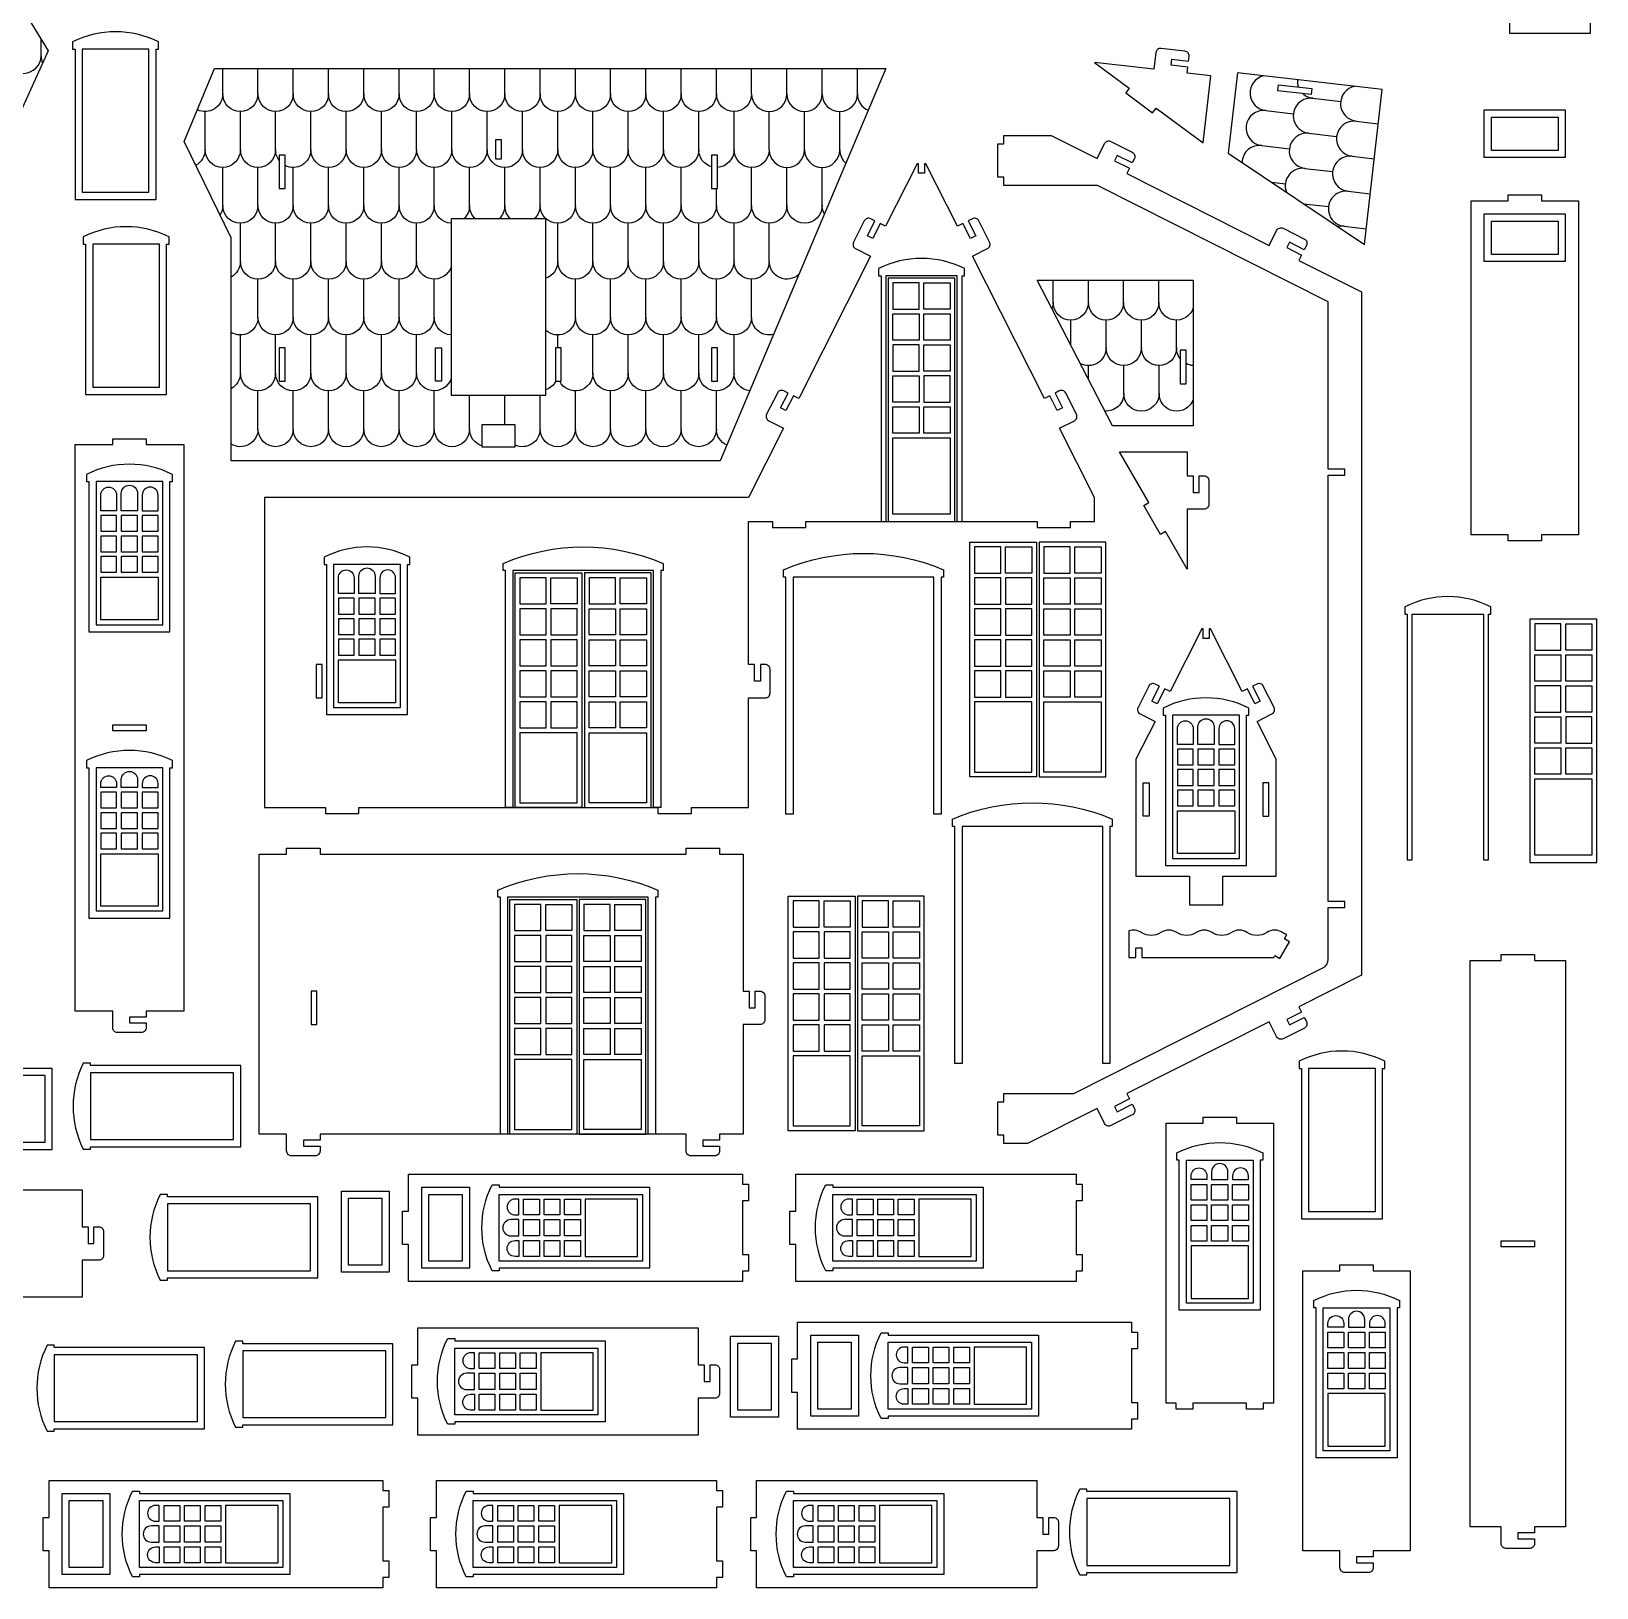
# Model space of a CAD drawing. Extents: x 17 to 190, y -51 to 100.
# Drawn here: x 121.5 to 187.1, y -49.9 to 15.4 of the extents above; entities that cross this region are included whole.
import ezdxf

# ---------------------------------------------------------------- set-up
doc = ezdxf.new("R2010")
doc.units = 0
doc.header["$MEASUREMENT"] = 0
doc.layers.add('LAYER1', color=18, linetype='CONTINUOUS')

msp = doc.modelspace()

# ---------------------------------------------------------------- linework, layer by layer
at = {"layer": 'LAYER1'}
for points in [[(183.481, 21.628), (183.481, 15.328), (186.881, 15.328), (186.881, 21.628), (186.981, 21.628), (186.981, 21.928, 0.238913), (183.381, 21.928), (183.381, 21.628)], [(123.344, 14.664), (123.344, 8.364), (126.744, 8.364), (126.744, 14.664), (126.844, 14.664), (126.844, 14.964, 0.238913), (123.244, 14.964), (123.244, 14.664)], [(170.026, 14.157), (170.049, 14.356, 0.414214), (169.873, 14.577), (168.879, 14.692, 0.414214), (168.658, 14.516), (168.578, 13.82), (166.081, 14.108), (167.542, 13.024), (167.393, 12.824), (168.517, 11.989), (168.666, 12.19), (170.637, 10.728), (170.962, 13.546), (169.969, 13.66), (169.997, 13.909), (169.302, 13.989), (169.33, 14.237)], [(167.041, -29.894), (167.666, -29.578), (167.756, -29.757, -0.414214), (167.668, -30.025), (166.775, -30.476, -0.414214), (166.507, -30.388), (166.191, -29.763), (163.282, -31.231), (162.282, -31.231), (162.282, -30.881), (162.032, -30.881), (162.032, -29.481), (162.282, -29.481), (162.282, -29.132), (165.222, -29.132), (175.662, -23.861, 0.283043), (175.882, -23.504), (175.882, -21.328), (176.582, -21.328), (176.582, -21.078), (175.882, -21.078), (175.882, -3.203), (176.582, -3.203), (176.582, -2.953), (175.882, -2.953), (175.882, 4.066), (166.212, 8.948), (162.282, 8.948), (162.282, 9.297), (162.032, 9.297), (162.032, 10.697), (162.282, 10.697), (162.282, 11.047), (164.272, 11.047), (166.191, 10.078), (166.507, 10.703, -0.414214), (166.775, 10.792), (167.668, 10.341, -0.414214), (167.756, 10.072), (167.666, 9.894), (167.041, 10.209), (166.929, 9.986), (167.554, 9.671), (167.441, 9.448), (173.407, 6.436), (173.722, 7.061, -0.414214), (173.991, 7.149), (174.884, 6.699, -0.414214), (174.972, 6.43), (174.882, 6.251), (174.257, 6.567), (174.144, 6.344), (174.769, 6.028), (174.657, 5.805), (177.282, 4.48), (177.282, -24.164), (174.657, -25.489), (174.769, -25.712), (174.144, -26.028), (174.257, -26.251), (174.882, -25.936), (174.972, -26.114, -0.414214), (174.884, -26.383), (173.991, -26.833, -0.414214), (173.722, -26.745), (173.407, -26.12), (167.441, -29.132), (167.554, -29.355), (166.929, -29.67)], [(156.565, 6.833), (156.88, 7.458), (156.702, 7.548, 0.414214), (156.433, 7.46), (155.982, 6.567, 0.414214), (156.071, 6.298), (156.696, 5.983), (153.684, 0.017), (153.461, 0.13), (153.145, -0.495), (152.922, -0.382), (153.238, 0.242), (153.059, 0.333, 0.414214), (152.79, 0.244), (152.34, -0.649, 0.414214), (152.428, -0.917), (153.053, -1.233), (151.584, -4.142), (131.292, -4.142), (131.292, -17.142), (133.838, -17.142), (133.838, -17.392), (135.238, -17.392), (135.238, -17.142), (147.784, -17.142), (147.784, -17.392), (149.184, -17.392), (149.184, -17.142), (151.584, -17.142), (151.584, -12.542), (152.284, -12.542, 0.414214), (152.484, -12.342), (152.484, -11.342, 0.414214), (152.284, -11.142), (152.084, -11.142), (152.084, -11.842), (151.834, -11.842), (151.834, -11.142), (151.584, -11.142), (151.584, -5.142), (152.584, -5.142), (152.584, -5.392), (153.984, -5.392), (153.984, -5.142), (163.684, -5.142), (163.684, -5.392), (165.084, -5.392), (165.084, -5.142), (166.084, -5.142), (166.084, -4.142), (164.616, -1.233), (165.241, -0.917, 0.414214), (165.329, -0.649), (164.879, 0.244, 0.414214), (164.61, 0.333), (164.431, 0.242), (164.747, -0.382), (164.524, -0.495), (164.208, 0.13), (163.985, 0.017), (160.973, 5.983), (161.598, 6.298, 0.414214), (161.687, 6.567), (161.236, 7.46, 0.414214), (160.967, 7.548), (160.789, 7.458), (161.104, 6.833), (160.881, 6.721), (160.566, 7.345), (160.343, 7.233), (159.017, 9.858), (158.959, 9.858), (158.959, 9.458), (158.709, 9.458), (158.709, 9.858), (158.652, 9.858), (157.326, 7.233), (157.103, 7.345), (156.788, 6.721)], [(123.783, 6.488), (123.783, 0.188), (127.183, 0.188), (127.183, 6.488), (127.283, 6.488), (127.283, 6.788, 0.238913), (123.683, 6.788), (123.683, 6.488)], [(157.134, 5.158), (157.134, -5.142), (160.534, -5.142), (160.534, 5.158), (160.634, 5.158), (160.634, 5.458, 0.238913), (157.034, 5.458), (157.034, 5.158)], [(124.923, -26.372), (124.923, -25.672), (123.345, -25.672), (123.345, -1.922), (124.923, -1.922), (124.923, -1.672), (126.323, -1.672), (126.323, -1.922), (127.901, -1.922), (127.901, -25.672), (126.323, -25.672), (126.323, -25.922), (125.623, -25.922), (125.623, -26.172), (126.323, -26.172), (126.323, -26.372, -0.414214), (126.123, -26.572), (125.123, -26.572, -0.414214)], [(170.476, -3.229), (170.676, -3.229, -0.414214), (170.876, -3.429), (170.876, -4.429, -0.414214), (170.676, -4.629), (169.976, -4.629), (169.976, -7.142), (169.066, -5.567), (168.85, -5.692), (168.15, -4.479), (168.366, -4.354), (167.139, -2.229), (169.976, -2.229), (169.976, -3.229), (170.226, -3.229), (170.226, -3.929), (170.476, -3.929)], [(123.923, -3.472), (123.923, -9.772), (127.323, -9.772), (127.323, -3.472), (127.423, -3.472), (127.423, -3.172, 0.238913), (123.823, -3.172), (123.823, -3.472)], [(125.083, -4.034), (125.083, -4.694), (124.423, -4.694), (124.423, -4.034, -1)], [(125.283, -4.694), (125.283, -3.962, -1), (125.963, -3.962), (125.963, -4.694)], [(126.163, -4.034), (126.163, -4.694), (126.823, -4.694), (126.823, -4.034, 1)], [(133.884, -6.942), (133.884, -13.242), (137.284, -13.242), (137.284, -6.942), (137.384, -6.942), (137.384, -6.642, 0.238913), (133.784, -6.642), (133.784, -6.942)], [(147.897, -17.142), (147.597, -17.142), (147.597, -7.201), (141.697, -7.201), (141.697, -17.142), (141.397, -17.142), (141.397, -7.201), (141.297, -7.201), (141.297, -6.901, -0.205755), (147.997, -6.901), (147.997, -7.201), (147.897, -7.201)], [(159.651, -17.412), (159.351, -17.412), (159.351, -7.471), (153.451, -7.471), (153.451, -17.412), (153.151, -17.412), (153.151, -7.471), (153.051, -7.471), (153.051, -7.171, -0.205755), (159.751, -7.171), (159.751, -7.471), (159.651, -7.471)], [(135.044, -7.503), (135.044, -8.163), (134.384, -8.163), (134.384, -7.503, -1)], [(135.244, -8.163), (135.244, -7.432, -1), (135.924, -7.432), (135.924, -8.163)], [(136.124, -7.503), (136.124, -8.163), (136.784, -8.163), (136.784, -7.503, 1)], [(179.399, -19.325), (179.399, -9.025), (182.399, -9.025), (182.399, -19.325), (182.599, -19.325), (182.599, -9.025), (182.699, -9.025), (182.699, -8.725, 0.238913), (179.099, -8.725), (179.099, -9.025), (179.199, -9.025), (179.199, -19.325)], [(170.062, -20.018), (170.062, -21.218), (171.462, -21.218), (171.462, -20.018), (173.699, -20.018), (173.699, -15.105), (172.901, -13.523), (173.526, -13.208, 0.414214), (173.614, -12.939), (173.163, -12.046, 0.414214), (172.895, -11.958), (172.716, -12.048), (173.032, -12.673), (172.808, -12.785), (172.493, -12.161), (172.27, -12.273), (170.944, -9.648), (170.887, -9.648), (170.887, -10.048), (170.637, -10.048), (170.637, -9.648), (170.579, -9.648), (169.254, -12.273), (169.03, -12.161), (168.715, -12.785), (168.492, -12.673), (168.807, -12.048), (168.629, -11.958, 0.414214), (168.36, -12.046), (167.909, -12.939, 0.414214), (167.998, -13.208), (168.623, -13.523), (167.824, -15.105), (167.824, -20.018)], [(169.062, -13.268), (169.062, -19.568), (172.462, -19.568), (172.462, -13.268), (172.562, -13.268), (172.562, -12.968, 0.238913), (168.962, -12.968), (168.962, -13.268)], [(170.222, -13.829), (170.222, -14.489), (169.562, -14.489), (169.562, -13.829, -1)], [(170.422, -14.489), (170.422, -13.757, -1), (171.102, -13.757), (171.102, -14.489)], [(171.302, -13.829), (171.302, -14.489), (171.962, -14.489), (171.962, -13.829, 1)], [(123.923, -15.472), (123.923, -21.772), (127.323, -21.772), (127.323, -15.472), (127.423, -15.472), (127.423, -15.172, 0.238913), (123.823, -15.172), (123.823, -15.472)], [(125.283, -16.294), (125.283, -15.962, -1), (125.963, -15.962), (125.963, -16.294)], [(125.083, -16.134), (125.083, -16.294), (124.423, -16.294), (124.423, -16.134, -1)], [(126.163, -16.134), (126.163, -16.294), (126.823, -16.294), (126.823, -16.134, 1)], [(166.732, -27.867), (166.432, -27.867), (166.432, -17.926), (160.532, -17.926), (160.532, -27.867), (160.232, -27.867), (160.232, -17.926), (160.132, -17.926), (160.132, -17.626, -0.205755), (166.832, -17.626), (166.832, -17.926), (166.732, -17.926)], [(150.362, -19.089), (151.362, -19.089), (151.362, -24.839), (151.612, -24.839), (151.612, -25.539), (151.862, -25.539), (151.862, -24.839), (152.062, -24.839, -0.414214), (152.262, -25.039), (152.262, -26.039, -0.414214), (152.062, -26.239), (151.362, -26.239), (151.362, -30.839), (150.362, -30.839), (150.362, -31.089), (149.662, -31.089), (149.662, -31.339), (150.362, -31.339), (150.362, -31.539, -0.414214), (150.162, -31.739), (149.162, -31.739, -0.414214), (148.962, -31.539), (148.962, -30.839), (133.616, -30.839), (133.616, -31.089), (132.916, -31.089), (132.916, -31.339), (133.616, -31.339), (133.616, -31.539, -0.414214), (133.416, -31.739), (132.416, -31.739, -0.414214), (132.216, -31.539), (132.216, -30.839), (131.069, -30.839), (131.069, -19.089), (132.216, -19.089), (132.216, -18.839), (133.616, -18.839), (133.616, -19.089), (148.962, -19.089), (148.962, -18.839), (150.362, -18.839)], [(147.675, -30.839), (147.375, -30.839), (147.375, -20.899), (141.475, -20.899), (141.475, -30.839), (141.175, -30.839), (141.175, -20.899), (141.075, -20.899), (141.075, -20.599, -0.205755), (147.775, -20.599), (147.775, -20.899), (147.675, -20.899)], [(174.261, -22.771), (174.044, -22.646), (174.149, -22.466, -0.068104), (173.968, -22.379, 0.300981), (173.306, -22.379, -0.300981), (172.49, -22.379, 0.300981), (171.828, -22.379, -0.300981), (171.012, -22.379, 0.300981), (170.349, -22.379, -0.300981), (169.533, -22.379, 0.300981), (168.871, -22.379, -0.300981), (168.055, -22.379, 0.236244), (167.522, -22.314), (167.522, -23.421), (167.822, -23.421), (167.822, -23.021), (168.072, -23.021), (168.072, -23.421), (173.597, -23.421), (173.644, -23.339), (173.861, -23.464)], [(181.832, -23.551), (183.132, -23.551), (183.132, -23.301), (184.532, -23.301), (184.532, -23.551), (185.832, -23.551), (185.832, -47.301), (184.532, -47.301), (184.532, -47.551), (183.832, -47.551), (183.832, -47.801), (184.532, -47.801), (184.532, -48.001, -0.414214), (184.332, -48.201), (183.332, -48.201, -0.414214), (183.132, -48.001), (183.132, -47.301), (181.832, -47.301)], [(174.763, -28.077), (174.763, -34.377), (178.163, -34.377), (178.163, -28.077), (178.263, -28.077), (178.263, -27.777, 0.238913), (174.663, -27.777), (174.663, -28.077)], [(116.085, -31.474), (122.385, -31.474), (122.385, -28.074), (116.085, -28.074), (116.085, -27.974), (115.785, -27.974, 0.238913), (115.785, -31.574), (116.085, -31.574)], [(123.99, -31.361), (130.29, -31.361), (130.29, -27.961), (123.99, -27.961), (123.99, -27.861), (123.69, -27.861, 0.238913), (123.69, -31.461), (123.99, -31.461)], [(173.036, -31.918), (173.036, -38.218), (169.636, -38.218), (169.636, -31.918), (169.536, -31.918), (169.536, -31.618, -0.238913), (173.136, -31.618), (173.136, -31.918)], [(171.676, -32.74), (171.676, -32.408, 1), (170.996, -32.408), (170.996, -32.74)], [(170.796, -32.58), (170.796, -32.74), (170.136, -32.74), (170.136, -32.58, -1)], [(171.876, -32.58), (171.876, -32.74), (172.536, -32.74), (172.536, -32.58, 1)], [(111.888, -34.717), (111.888, -33.168), (123.638, -33.168), (123.638, -34.717), (123.888, -34.717), (123.888, -35.417), (124.138, -35.417), (124.138, -34.717), (124.338, -34.717, -0.414214), (124.538, -34.917), (124.538, -35.917, -0.414214), (124.338, -36.117), (123.638, -36.117), (123.638, -37.666), (111.888, -37.666), (111.888, -36.117), (111.638, -36.117), (111.638, -34.717)], [(127.216, -36.86), (133.516, -36.86), (133.516, -33.46), (127.216, -33.46), (127.216, -33.36), (126.916, -33.36, 0.238913), (126.916, -36.96), (127.216, -36.96)], [(141.129, -33.057), (147.429, -33.057), (147.429, -36.457), (141.129, -36.457), (141.129, -36.557), (140.829, -36.557, -0.238913), (140.829, -32.957), (141.129, -32.957)], [(155.117, -33.057), (161.417, -33.057), (161.417, -36.457), (155.117, -36.457), (155.117, -36.557), (154.817, -36.557, -0.238913), (154.817, -32.957), (155.117, -32.957)], [(141.791, -34.217), (141.951, -34.217), (141.951, -33.557), (141.791, -33.557, 1)], [(155.779, -34.217), (155.939, -34.217), (155.939, -33.557), (155.779, -33.557, 1)], [(141.951, -34.417), (141.619, -34.417, 1), (141.619, -35.097), (141.951, -35.097)], [(155.939, -34.417), (155.607, -34.417, 1), (155.607, -35.097), (155.939, -35.097)], [(141.791, -35.297), (141.951, -35.297), (141.951, -35.957), (141.791, -35.957, -1)], [(155.779, -35.297), (155.939, -35.297), (155.939, -35.957), (155.779, -35.957, -1)], [(177.774, -36.561), (179.323, -36.561), (179.323, -48.311), (177.774, -48.311), (177.774, -48.561), (177.074, -48.561), (177.074, -48.811), (177.774, -48.811), (177.774, -49.011, -0.414214), (177.574, -49.211), (176.574, -49.211, -0.414214), (176.374, -49.011), (176.374, -48.311), (174.825, -48.311), (174.825, -36.561), (176.374, -36.561), (176.374, -36.311), (177.774, -36.311)], [(178.774, -38.111), (178.774, -44.411), (175.374, -44.411), (175.374, -38.111), (175.274, -38.111), (175.274, -37.811, -0.238913), (178.874, -37.811), (178.874, -38.111)], [(176.534, -38.773), (176.534, -38.933), (175.874, -38.933), (175.874, -38.773, -1)], [(177.414, -38.933), (177.414, -38.601, 1), (176.734, -38.601), (176.734, -38.933)], [(177.614, -38.773), (177.614, -38.933), (178.274, -38.933), (178.274, -38.773, 1)], [(137.718, -40.5), (137.718, -38.951), (149.468, -38.951), (149.468, -40.5), (149.718, -40.5), (149.718, -41.2), (149.968, -41.2), (149.968, -40.5), (150.168, -40.5, -0.414214), (150.368, -40.7), (150.368, -41.7, -0.414214), (150.168, -41.9), (149.468, -41.9), (149.468, -43.449), (137.718, -43.449), (137.718, -41.9), (137.468, -41.9), (137.468, -40.5)], [(157.439, -39.259), (163.739, -39.259), (163.739, -42.659), (157.439, -42.659), (157.439, -42.759), (157.139, -42.759, -0.238913), (157.139, -39.159), (157.439, -39.159)], [(122.474, -43.185), (128.774, -43.185), (128.774, -39.785), (122.474, -39.785), (122.474, -39.685), (122.174, -39.685, 0.238913), (122.174, -43.285), (122.474, -43.285)], [(130.373, -43.019), (136.673, -43.019), (136.673, -39.619), (130.373, -39.619), (130.373, -39.519), (130.073, -39.519, 0.238913), (130.073, -43.119), (130.373, -43.119)], [(139.268, -39.5), (145.568, -39.5), (145.568, -42.9), (139.268, -42.9), (139.268, -43), (138.968, -43, -0.238913), (138.968, -39.4), (139.268, -39.4)], [(139.93, -40.66), (140.09, -40.66), (140.09, -40), (139.93, -40, 1)], [(158.101, -40.419), (158.261, -40.419), (158.261, -39.759), (158.101, -39.759, 1)], [(158.261, -40.619), (157.929, -40.619, 1), (157.929, -41.299), (158.261, -41.299)], [(140.09, -40.86), (139.758, -40.86, 1), (139.758, -41.54), (140.09, -41.54)], [(139.93, -41.74), (140.09, -41.74), (140.09, -42.4), (139.93, -42.4, -1)], [(158.101, -41.499), (158.261, -41.499), (158.261, -42.159), (158.101, -42.159, -1)], [(126.053, -45.901), (132.353, -45.901), (132.353, -49.301), (126.053, -49.301), (126.053, -49.401), (125.753, -49.401, -0.238913), (125.753, -45.801), (126.053, -45.801)], [(140.042, -45.901), (146.342, -45.901), (146.342, -49.301), (140.042, -49.301), (140.042, -49.401), (139.742, -49.401, -0.238913), (139.742, -45.801), (140.042, -45.801)], [(151.921, -46.901), (151.921, -45.352), (163.671, -45.352), (163.671, -46.901), (163.921, -46.901), (163.921, -47.601), (164.171, -47.601), (164.171, -46.901), (164.371, -46.901, -0.414214), (164.571, -47.101), (164.571, -48.101, -0.414214), (164.371, -48.301), (163.671, -48.301), (163.671, -49.85), (151.921, -49.85), (151.921, -48.301), (151.671, -48.301), (151.671, -46.901)], [(153.471, -45.901), (159.771, -45.901), (159.771, -49.301), (153.471, -49.301), (153.471, -49.401), (153.171, -49.401, -0.238913), (153.171, -45.801), (153.471, -45.801)], [(165.764, -49.217), (172.064, -49.217), (172.064, -45.817), (165.764, -45.817), (165.764, -45.717), (165.464, -45.717, 0.238913), (165.464, -49.317), (165.764, -49.317)], [(126.715, -47.061), (126.875, -47.061), (126.875, -46.401), (126.715, -46.401, 1)], [(140.703, -47.061), (140.863, -47.061), (140.863, -46.401), (140.703, -46.401, 1)], [(154.133, -47.061), (154.293, -47.061), (154.293, -46.401), (154.133, -46.401, 1)], [(126.875, -47.261), (126.543, -47.261, 1), (126.543, -47.941), (126.875, -47.941)], [(140.863, -47.261), (140.531, -47.261, 1), (140.531, -47.941), (140.863, -47.941)], [(154.293, -47.261), (153.961, -47.261, 1), (153.961, -47.941), (154.293, -47.941)], [(126.715, -48.141), (126.875, -48.141), (126.875, -48.801), (126.715, -48.801, -1)], [(140.703, -48.141), (140.863, -48.141), (140.863, -48.801), (140.703, -48.801, -1)], [(154.133, -48.141), (154.293, -48.141), (154.293, -48.801), (154.133, -48.801, -1)]]:
    msp.add_lwpolyline(points, format="xyb", close=True, dxfattribs=at)
for points in [[(121.015, 11.941), (121.015, 1.338), (108.247, 1.338), (108.247, 17.301), (120.569, 17.301), (122.211, 14.597)], [(126.444, 14.664), (123.644, 14.664), (123.644, 8.664), (126.444, 8.664)], [(129.196, 13.847), (157.337, 13.847), (150.386, -2.607), (129.884, -2.607), (129.884, 6.747), (127.922, 10.788)], [(172.076, 13.669), (171.688, 10.305), (177.4, 6.475), (178.149, 12.97)], [(175.193, 13.008), (175.164, 12.76), (173.773, 12.92), (173.802, 13.168)], [(182.424, 12.117), (185.824, 12.117), (185.824, 10.117), (182.424, 10.117)], [(185.524, 10.417), (182.724, 10.417), (182.724, 11.817), (185.524, 11.817)], [(141.218, 10.861), (140.968, 10.861), (140.968, 10.061), (141.218, 10.061)], [(132.156, 10.217), (131.906, 10.217), (131.906, 8.817), (132.156, 8.817)], [(150.281, 10.217), (150.031, 10.217), (150.031, 8.817), (150.281, 8.817)], [(183.424, 8.302), (183.424, 8.552), (184.824, 8.552), (184.824, 8.427), (184.824, 8.302), (186.373, 8.302), (186.373, -5.698), (184.824, -5.698), (184.824, -5.948), (183.424, -5.948), (183.424, -5.698), (181.875, -5.698), (181.875, 8.302)], [(143.081, 0.157), (143.081, 7.553), (139.106, 7.553), (139.106, 0.157)], [(182.424, 7.753), (185.824, 7.753), (185.824, 5.753), (182.424, 5.753)], [(185.524, 6.053), (182.724, 6.053), (182.724, 7.453), (185.524, 7.453)], [(126.883, 6.488), (124.083, 6.488), (124.083, 0.488), (126.883, 0.488)], [(160.334, 5.158), (157.334, 5.158), (157.334, -5.142), (160.334, -5.142)], [(160.234, 5.058), (157.434, 5.058), (157.434, -5.142), (160.234, -5.142)], [(158.734, 3.758), (158.734, 4.858), (157.634, 4.858), (157.634, 3.758)], [(158.934, 4.858), (160.034, 4.858), (160.034, 3.758), (158.934, 3.758)], [(170.226, -1.137), (166.839, -1.137), (163.688, 4.976), (170.226, 4.976)], [(158.734, 2.458), (157.634, 2.458), (157.634, 3.558), (158.734, 3.558)], [(158.934, 2.458), (158.934, 3.558), (160.034, 3.558), (160.034, 2.458)], [(132.156, 2.134), (131.906, 2.134), (131.906, 0.734), (132.156, 0.734)], [(138.456, 2.134), (138.706, 2.134), (138.706, 0.734), (138.456, 0.734)], [(143.731, 2.134), (143.481, 2.134), (143.481, 0.734), (143.731, 0.734)], [(150.281, 2.134), (150.031, 2.134), (150.031, 0.734), (150.281, 0.734)], [(157.634, 1.158), (158.734, 1.158), (158.734, 2.258), (157.634, 2.258)], [(158.934, 1.158), (158.934, 2.258), (160.034, 2.258), (160.034, 1.158)], [(169.926, 2.035), (169.676, 2.035), (169.676, 0.635), (169.926, 0.635)], [(158.734, -0.142), (157.634, -0.142), (157.634, 0.958), (158.734, 0.958)], [(158.934, -0.142), (160.034, -0.142), (160.034, 0.958), (158.934, 0.958)], [(157.634, -0.342), (158.734, -0.342), (158.734, -1.442), (157.634, -1.442)], [(158.934, -1.442), (158.934, -0.342), (160.034, -0.342), (160.034, -1.442)], [(141.793, -2.017), (141.793, -1.084), (140.393, -1.084), (140.393, -2.017)], [(157.634, -1.642), (160.034, -1.642), (160.034, -4.842), (157.634, -4.842)], [(127.023, -3.472), (124.223, -3.472), (124.223, -9.472), (127.023, -9.472)], [(124.423, -5.554), (125.083, -5.554), (125.083, -4.894), (124.423, -4.894)], [(125.283, -5.554), (125.963, -5.554), (125.963, -4.894), (125.283, -4.894)], [(126.163, -5.554), (126.823, -5.554), (126.823, -4.894), (126.163, -4.894)], [(124.423, -6.414), (125.083, -6.414), (125.083, -5.754), (124.423, -5.754)], [(125.283, -6.414), (125.963, -6.414), (125.963, -5.754), (125.283, -5.754)], [(126.163, -6.414), (126.823, -6.414), (126.823, -5.754), (126.163, -5.754)], [(160.86, -6.011), (163.66, -6.011), (163.66, -15.852), (160.86, -15.852)], [(161.06, -7.311), (162.16, -7.311), (162.16, -6.211), (161.06, -6.211)], [(163.46, -7.311), (162.36, -7.311), (162.36, -6.211), (163.46, -6.211)], [(166.56, -6.011), (163.76, -6.011), (163.76, -15.852), (166.56, -15.852)], [(163.96, -7.311), (165.06, -7.311), (165.06, -6.211), (163.96, -6.211)], [(166.36, -7.311), (165.26, -7.311), (165.26, -6.211), (166.36, -6.211)], [(124.423, -7.274), (125.083, -7.274), (125.083, -6.614), (124.423, -6.614)], [(125.283, -7.274), (125.963, -7.274), (125.963, -6.614), (125.283, -6.614)], [(126.163, -7.274), (126.823, -7.274), (126.823, -6.614), (126.163, -6.614)], [(136.984, -6.942), (134.184, -6.942), (134.184, -12.942), (136.984, -12.942)], [(126.823, -9.272), (124.423, -9.272), (124.423, -7.474), (126.823, -7.474)], [(141.797, -7.301), (144.597, -7.301), (144.597, -17.142), (141.797, -17.142)], [(141.997, -8.601), (143.097, -8.601), (143.097, -7.501), (141.997, -7.501)], [(144.397, -8.601), (143.297, -8.601), (143.297, -7.501), (144.397, -7.501)], [(147.497, -7.301), (144.697, -7.301), (144.697, -17.142), (147.497, -17.142)], [(144.897, -8.601), (145.997, -8.601), (145.997, -7.501), (144.897, -7.501)], [(147.297, -8.601), (146.197, -8.601), (146.197, -7.501), (147.297, -7.501)], [(161.06, -8.611), (162.16, -8.611), (162.16, -7.511), (161.06, -7.511)], [(163.46, -8.611), (163.46, -7.511), (162.36, -7.511), (162.36, -8.611)], [(163.96, -8.611), (163.96, -7.511), (165.06, -7.511), (165.06, -8.611)], [(166.36, -8.611), (165.26, -8.611), (165.26, -7.511), (166.36, -7.511)], [(134.384, -9.023), (135.044, -9.023), (135.044, -8.363), (134.384, -8.363)], [(135.244, -9.023), (135.924, -9.023), (135.924, -8.363), (135.244, -8.363)], [(136.124, -9.023), (136.784, -9.023), (136.784, -8.363), (136.124, -8.363)], [(141.997, -9.901), (143.097, -9.901), (143.097, -8.801), (141.997, -8.801)], [(144.397, -9.901), (144.397, -8.801), (143.297, -8.801), (143.297, -9.901)], [(144.897, -9.901), (144.897, -8.801), (145.997, -8.801), (145.997, -9.901)], [(147.297, -9.901), (146.197, -9.901), (146.197, -8.801), (147.297, -8.801)], [(162.16, -9.911), (162.16, -8.811), (161.06, -8.811), (161.06, -9.911)], [(163.46, -8.811), (162.36, -8.811), (162.36, -9.911), (163.46, -9.911)], [(163.96, -8.811), (165.06, -8.811), (165.06, -9.911), (163.96, -9.911)], [(165.26, -9.911), (165.26, -8.811), (166.36, -8.811), (166.36, -9.911)], [(134.384, -9.883), (135.044, -9.883), (135.044, -9.223), (134.384, -9.223)], [(135.244, -9.883), (135.924, -9.883), (135.924, -9.223), (135.244, -9.223)], [(136.124, -9.883), (136.784, -9.883), (136.784, -9.223), (136.124, -9.223)], [(187.14, -9.239), (184.34, -9.239), (184.34, -19.439), (187.14, -19.439)], [(185.64, -10.539), (185.64, -9.439), (184.54, -9.439), (184.54, -10.539)], [(185.84, -9.439), (186.94, -9.439), (186.94, -10.539), (185.84, -10.539)], [(134.384, -10.743), (135.044, -10.743), (135.044, -10.083), (134.384, -10.083)], [(135.244, -10.743), (135.924, -10.743), (135.924, -10.083), (135.244, -10.083)], [(136.124, -10.743), (136.784, -10.743), (136.784, -10.083), (136.124, -10.083)], [(143.097, -11.201), (143.097, -10.101), (141.997, -10.101), (141.997, -11.201)], [(144.397, -10.101), (143.297, -10.101), (143.297, -11.201), (144.397, -11.201)], [(144.897, -10.101), (145.997, -10.101), (145.997, -11.201), (144.897, -11.201)], [(146.197, -11.201), (146.197, -10.101), (147.297, -10.101), (147.297, -11.201)], [(162.16, -11.211), (162.16, -10.111), (161.06, -10.111), (161.06, -11.211)], [(162.36, -11.211), (163.46, -11.211), (163.46, -10.111), (162.36, -10.111)], [(165.06, -11.211), (163.96, -11.211), (163.96, -10.111), (165.06, -10.111)], [(165.26, -11.211), (165.26, -10.111), (166.36, -10.111), (166.36, -11.211)], [(133.584, -12.542), (133.709, -12.542), (133.709, -11.142), (133.459, -11.142), (133.459, -12.542)], [(136.784, -12.742), (134.384, -12.742), (134.384, -10.943), (136.784, -10.943)], [(185.64, -11.839), (184.54, -11.839), (184.54, -10.739), (185.64, -10.739)], [(185.84, -11.839), (185.84, -10.739), (186.94, -10.739), (186.94, -11.839)], [(143.097, -12.501), (143.097, -11.401), (141.997, -11.401), (141.997, -12.501)], [(143.297, -12.501), (144.397, -12.501), (144.397, -11.401), (143.297, -11.401)], [(145.997, -12.501), (144.897, -12.501), (144.897, -11.401), (145.997, -11.401)], [(146.197, -12.501), (146.197, -11.401), (147.297, -11.401), (147.297, -12.501)], [(162.16, -12.511), (162.16, -11.411), (161.06, -11.411), (161.06, -12.511)], [(162.36, -12.511), (163.46, -12.511), (163.46, -11.411), (162.36, -11.411)], [(165.06, -12.511), (163.96, -12.511), (163.96, -11.411), (165.06, -11.411)], [(165.26, -12.511), (165.26, -11.411), (166.36, -11.411), (166.36, -12.511)], [(184.54, -13.139), (185.64, -13.139), (185.64, -12.039), (184.54, -12.039)], [(185.84, -13.139), (185.84, -12.039), (186.94, -12.039), (186.94, -13.139)], [(143.097, -13.801), (143.097, -12.701), (141.997, -12.701), (141.997, -13.801)], [(143.297, -13.801), (144.397, -13.801), (144.397, -12.701), (143.297, -12.701)], [(145.997, -13.801), (144.897, -13.801), (144.897, -12.701), (145.997, -12.701)], [(146.197, -13.801), (146.197, -12.701), (147.297, -12.701), (147.297, -13.801)], [(161.06, -15.652), (163.46, -15.652), (163.46, -12.711), (161.06, -12.711)], [(166.36, -15.652), (163.96, -15.652), (163.96, -12.711), (166.36, -12.711)], [(124.923, -13.672), (126.323, -13.672), (126.323, -13.922), (124.923, -13.922)], [(172.162, -13.268), (169.362, -13.268), (169.362, -19.268), (172.162, -19.268)], [(185.64, -14.439), (184.54, -14.439), (184.54, -13.339), (185.64, -13.339)], [(185.84, -14.439), (186.94, -14.439), (186.94, -13.339), (185.84, -13.339)], [(141.997, -16.942), (144.397, -16.942), (144.397, -14.001), (141.997, -14.001)], [(147.297, -16.942), (144.897, -16.942), (144.897, -14.001), (147.297, -14.001)], [(169.562, -15.349), (170.222, -15.349), (170.222, -14.689), (169.562, -14.689)], [(170.422, -15.349), (171.102, -15.349), (171.102, -14.689), (170.422, -14.689)], [(171.302, -15.349), (171.962, -15.349), (171.962, -14.689), (171.302, -14.689)], [(184.54, -14.639), (185.64, -14.639), (185.64, -15.739), (184.54, -15.739)], [(185.84, -15.739), (185.84, -14.639), (186.94, -14.639), (186.94, -15.739)], [(127.023, -15.472), (124.223, -15.472), (124.223, -21.472), (127.023, -21.472)], [(169.562, -16.209), (170.222, -16.209), (170.222, -15.549), (169.562, -15.549)], [(170.422, -16.209), (171.102, -16.209), (171.102, -15.549), (170.422, -15.549)], [(171.302, -16.209), (171.962, -16.209), (171.962, -15.549), (171.302, -15.549)], [(168.124, -16.105), (168.374, -16.105), (168.374, -17.505), (168.124, -17.505)], [(173.399, -16.105), (173.149, -16.105), (173.149, -17.505), (173.399, -17.505)], [(184.54, -15.939), (186.94, -15.939), (186.94, -19.139), (184.54, -19.139)], [(124.423, -17.154), (125.083, -17.154), (125.083, -16.494), (124.423, -16.494)], [(125.283, -17.154), (125.963, -17.154), (125.963, -16.494), (125.283, -16.494)], [(126.163, -17.154), (126.823, -17.154), (126.823, -16.494), (126.163, -16.494)], [(169.562, -17.069), (170.222, -17.069), (170.222, -16.409), (169.562, -16.409)], [(170.422, -17.069), (171.102, -17.069), (171.102, -16.409), (170.422, -16.409)], [(171.302, -17.069), (171.962, -17.069), (171.962, -16.409), (171.302, -16.409)], [(124.423, -18.014), (125.083, -18.014), (125.083, -17.354), (124.423, -17.354)], [(125.283, -18.014), (125.963, -18.014), (125.963, -17.354), (125.283, -17.354)], [(126.163, -18.014), (126.823, -18.014), (126.823, -17.354), (126.163, -17.354)], [(171.962, -19.068), (169.562, -19.068), (169.562, -17.269), (171.962, -17.269)], [(124.423, -18.874), (125.083, -18.874), (125.083, -18.214), (124.423, -18.214)], [(125.283, -18.874), (125.963, -18.874), (125.963, -18.214), (125.283, -18.214)], [(126.163, -18.874), (126.823, -18.874), (126.823, -18.214), (126.163, -18.214)], [(126.823, -21.272), (124.423, -21.272), (124.423, -19.074), (126.823, -19.074)], [(141.575, -20.999), (144.375, -20.999), (144.375, -30.839), (141.575, -30.839)], [(147.275, -20.999), (144.475, -20.999), (144.475, -30.839), (147.275, -30.839)], [(153.248, -20.847), (156.048, -20.847), (156.048, -30.688), (153.248, -30.688)], [(158.948, -20.847), (156.148, -20.847), (156.148, -30.688), (158.948, -30.688)], [(141.775, -22.299), (142.875, -22.299), (142.875, -21.199), (141.775, -21.199)], [(144.175, -22.299), (143.075, -22.299), (143.075, -21.199), (144.175, -21.199)], [(144.675, -22.299), (145.775, -22.299), (145.775, -21.199), (144.675, -21.199)], [(147.075, -22.299), (145.975, -22.299), (145.975, -21.199), (147.075, -21.199)], [(153.448, -22.147), (154.548, -22.147), (154.548, -21.047), (153.448, -21.047)], [(155.848, -22.147), (154.748, -22.147), (154.748, -21.047), (155.848, -21.047)], [(156.348, -22.147), (157.448, -22.147), (157.448, -21.047), (156.348, -21.047)], [(158.748, -22.147), (157.648, -22.147), (157.648, -21.047), (158.748, -21.047)], [(141.775, -23.599), (142.875, -23.599), (142.875, -22.499), (141.775, -22.499)], [(144.175, -23.599), (144.175, -22.499), (143.075, -22.499), (143.075, -23.599)], [(144.675, -23.599), (144.675, -22.499), (145.775, -22.499), (145.775, -23.599)], [(147.075, -23.599), (145.975, -23.599), (145.975, -22.499), (147.075, -22.499)], [(153.448, -23.447), (154.548, -23.447), (154.548, -22.347), (153.448, -22.347)], [(155.848, -23.447), (155.848, -22.347), (154.748, -22.347), (154.748, -23.447)], [(156.348, -23.447), (156.348, -22.347), (157.448, -22.347), (157.448, -23.447)], [(158.748, -23.447), (157.648, -23.447), (157.648, -22.347), (158.748, -22.347)], [(142.875, -24.899), (142.875, -23.799), (141.775, -23.799), (141.775, -24.899)], [(144.175, -23.799), (143.075, -23.799), (143.075, -24.899), (144.175, -24.899)], [(144.675, -23.799), (145.775, -23.799), (145.775, -24.899), (144.675, -24.899)], [(145.975, -24.899), (145.975, -23.799), (147.075, -23.799), (147.075, -24.899)], [(154.548, -24.747), (154.548, -23.647), (153.448, -23.647), (153.448, -24.747)], [(155.848, -23.647), (154.748, -23.647), (154.748, -24.747), (155.848, -24.747)], [(156.348, -23.647), (157.448, -23.647), (157.448, -24.747), (156.348, -24.747)], [(157.648, -24.747), (157.648, -23.647), (158.748, -23.647), (158.748, -24.747)], [(133.362, -26.239), (133.487, -26.239), (133.487, -24.839), (133.237, -24.839), (133.237, -26.239)], [(142.875, -26.199), (142.875, -25.099), (141.775, -25.099), (141.775, -26.199)], [(143.075, -26.199), (144.175, -26.199), (144.175, -25.099), (143.075, -25.099)], [(145.775, -26.199), (144.675, -26.199), (144.675, -25.099), (145.775, -25.099)], [(145.975, -26.199), (145.975, -25.099), (147.075, -25.099), (147.075, -26.199)], [(154.548, -26.047), (154.548, -24.947), (153.448, -24.947), (153.448, -26.047)], [(154.748, -26.047), (155.848, -26.047), (155.848, -24.947), (154.748, -24.947)], [(157.448, -26.047), (156.348, -26.047), (156.348, -24.947), (157.448, -24.947)], [(157.648, -26.047), (157.648, -24.947), (158.748, -24.947), (158.748, -26.047)], [(154.548, -27.347), (154.548, -26.247), (153.448, -26.247), (153.448, -27.347)], [(154.748, -27.347), (155.848, -27.347), (155.848, -26.247), (154.748, -26.247)], [(157.448, -27.347), (156.348, -27.347), (156.348, -26.247), (157.448, -26.247)], [(157.648, -27.347), (157.648, -26.247), (158.748, -26.247), (158.748, -27.347)], [(142.875, -27.499), (142.875, -26.399), (141.775, -26.399), (141.775, -27.499)], [(143.075, -27.499), (144.175, -27.499), (144.175, -26.399), (143.075, -26.399)], [(145.775, -27.499), (144.675, -27.499), (144.675, -26.399), (145.775, -26.399)], [(145.975, -27.499), (145.975, -26.399), (147.075, -26.399), (147.075, -27.499)], [(153.448, -30.488), (155.848, -30.488), (155.848, -27.547), (153.448, -27.547)], [(158.748, -30.488), (156.348, -30.488), (156.348, -27.547), (158.748, -27.547)], [(141.775, -30.639), (144.175, -30.639), (144.175, -27.699), (141.775, -27.699)], [(147.075, -30.639), (144.675, -30.639), (144.675, -27.699), (147.075, -27.699)], [(177.863, -28.077), (175.063, -28.077), (175.063, -34.077), (177.863, -34.077)], [(116.085, -28.374), (116.085, -31.174), (122.085, -31.174), (122.085, -28.374)], [(123.99, -28.261), (123.99, -31.061), (129.99, -31.061), (129.99, -28.261)], [(170.636, -30.368), (170.636, -30.118), (172.036, -30.118), (172.036, -30.243), (172.036, -30.368), (173.585, -30.368), (173.585, -42.118), (173.161, -42.118), (173.161, -42.368), (172.461, -42.368), (172.461, -42.118), (170.212, -42.118), (170.212, -42.368), (169.512, -42.368), (169.512, -42.118), (169.087, -42.118), (169.087, -30.368)], [(169.936, -31.918), (172.736, -31.918), (172.736, -37.918), (169.936, -37.918)], [(137.329, -35.457), (137.079, -35.457), (137.079, -34.057), (137.204, -34.057), (137.329, -34.057), (137.329, -32.508), (151.329, -32.508), (151.329, -32.933), (151.579, -32.933), (151.579, -33.633), (151.329, -33.633), (151.329, -35.882), (151.579, -35.882), (151.579, -36.582), (151.329, -36.582), (151.329, -37.006), (137.329, -37.006)], [(153.567, -35.457), (153.317, -35.457), (153.317, -34.057), (153.442, -34.057), (153.567, -34.057), (153.567, -32.508), (165.317, -32.508), (165.317, -32.933), (165.567, -32.933), (165.567, -33.633), (165.317, -33.633), (165.317, -35.882), (165.567, -35.882), (165.567, -36.582), (165.317, -36.582), (165.317, -37.006), (153.567, -37.006)], [(134.51, -36.623), (134.51, -33.223), (136.51, -33.223), (136.51, -36.623)], [(137.878, -36.457), (137.878, -33.057), (139.878, -33.057), (139.878, -36.457)], [(139.578, -33.357), (139.578, -36.157), (138.178, -36.157), (138.178, -33.357)], [(141.129, -36.157), (141.129, -33.357), (147.129, -33.357), (147.129, -36.157)], [(155.117, -36.157), (155.117, -33.357), (161.117, -33.357), (161.117, -36.157)], [(170.796, -33.6), (170.136, -33.6), (170.136, -32.94), (170.796, -32.94)], [(171.676, -33.6), (170.996, -33.6), (170.996, -32.94), (171.676, -32.94)], [(172.536, -33.6), (171.876, -33.6), (171.876, -32.94), (172.536, -32.94)], [(127.216, -33.76), (127.216, -36.56), (133.216, -36.56), (133.216, -33.76)], [(136.21, -33.523), (136.21, -36.323), (134.81, -36.323), (134.81, -33.523)], [(142.811, -33.557), (142.811, -34.217), (142.151, -34.217), (142.151, -33.557)], [(143.671, -33.557), (143.671, -34.217), (143.011, -34.217), (143.011, -33.557)], [(144.531, -33.557), (144.531, -34.217), (143.871, -34.217), (143.871, -33.557)], [(146.929, -35.957), (146.929, -33.557), (144.731, -33.557), (144.731, -35.957)], [(156.799, -33.557), (156.799, -34.217), (156.139, -34.217), (156.139, -33.557)], [(157.659, -33.557), (157.659, -34.217), (156.999, -34.217), (156.999, -33.557)], [(158.519, -33.557), (158.519, -34.217), (157.859, -34.217), (157.859, -33.557)], [(160.917, -35.957), (160.917, -33.557), (158.719, -33.557), (158.719, -35.957)], [(170.796, -34.46), (170.136, -34.46), (170.136, -33.8), (170.796, -33.8)], [(171.676, -34.46), (170.996, -34.46), (170.996, -33.8), (171.676, -33.8)], [(172.536, -34.46), (171.876, -34.46), (171.876, -33.8), (172.536, -33.8)], [(142.811, -34.417), (142.811, -35.097), (142.151, -35.097), (142.151, -34.417)], [(143.671, -34.417), (143.671, -35.097), (143.011, -35.097), (143.011, -34.417)], [(144.531, -34.417), (144.531, -35.097), (143.871, -35.097), (143.871, -34.417)], [(156.799, -34.417), (156.799, -35.097), (156.139, -35.097), (156.139, -34.417)], [(157.659, -34.417), (157.659, -35.097), (156.999, -35.097), (156.999, -34.417)], [(158.519, -34.417), (158.519, -35.097), (157.859, -35.097), (157.859, -34.417)], [(170.796, -35.32), (170.136, -35.32), (170.136, -34.66), (170.796, -34.66)], [(171.676, -35.32), (170.996, -35.32), (170.996, -34.66), (171.676, -34.66)], [(172.536, -35.32), (171.876, -35.32), (171.876, -34.66), (172.536, -34.66)], [(142.811, -35.297), (142.811, -35.957), (142.151, -35.957), (142.151, -35.297)], [(143.671, -35.297), (143.671, -35.957), (143.011, -35.957), (143.011, -35.297)], [(144.531, -35.297), (144.531, -35.957), (143.871, -35.957), (143.871, -35.297)], [(156.799, -35.297), (156.799, -35.957), (156.139, -35.957), (156.139, -35.297)], [(157.659, -35.297), (157.659, -35.957), (156.999, -35.957), (156.999, -35.297)], [(158.519, -35.297), (158.519, -35.957), (157.859, -35.957), (157.859, -35.297)], [(183.132, -35.301), (184.532, -35.301), (184.532, -35.551), (183.132, -35.551)], [(170.136, -37.718), (172.536, -37.718), (172.536, -35.52), (170.136, -35.52)], [(153.639, -41.659), (153.389, -41.659), (153.389, -40.259), (153.514, -40.259), (153.639, -40.259), (153.639, -38.71), (167.639, -38.71), (167.639, -39.135), (167.889, -39.135), (167.889, -39.835), (167.639, -39.835), (167.639, -42.084), (167.889, -42.084), (167.889, -42.784), (167.639, -42.784), (167.639, -43.208), (153.639, -43.208)], [(175.674, -38.111), (178.474, -38.111), (178.474, -44.111), (175.674, -44.111)], [(150.83, -42.701), (150.83, -39.301), (152.83, -39.301), (152.83, -42.701)], [(154.188, -42.659), (154.188, -39.259), (156.188, -39.259), (156.188, -42.659)], [(176.534, -39.793), (175.874, -39.793), (175.874, -39.133), (176.534, -39.133)], [(177.414, -39.793), (176.734, -39.793), (176.734, -39.133), (177.414, -39.133)], [(178.274, -39.793), (177.614, -39.793), (177.614, -39.133), (178.274, -39.133)], [(130.373, -39.919), (130.373, -42.719), (136.373, -42.719), (136.373, -39.919)], [(139.268, -42.6), (139.268, -39.8), (145.268, -39.8), (145.268, -42.6)], [(140.95, -40), (140.95, -40.66), (140.29, -40.66), (140.29, -40)], [(141.81, -40), (141.81, -40.66), (141.15, -40.66), (141.15, -40)], [(142.67, -40), (142.67, -40.66), (142.01, -40.66), (142.01, -40)], [(145.068, -42.4), (145.068, -40), (142.87, -40), (142.87, -42.4)], [(152.53, -39.601), (152.53, -42.401), (151.13, -42.401), (151.13, -39.601)], [(155.888, -39.559), (155.888, -42.359), (154.488, -42.359), (154.488, -39.559)], [(157.439, -42.359), (157.439, -39.559), (163.439, -39.559), (163.439, -42.359)], [(159.121, -39.759), (159.121, -40.419), (158.461, -40.419), (158.461, -39.759)], [(159.981, -39.759), (159.981, -40.419), (159.321, -40.419), (159.321, -39.759)], [(160.841, -39.759), (160.841, -40.419), (160.181, -40.419), (160.181, -39.759)], [(163.239, -42.159), (163.239, -39.759), (161.041, -39.759), (161.041, -42.159)], [(176.534, -40.653), (175.874, -40.653), (175.874, -39.993), (176.534, -39.993)], [(177.414, -40.653), (176.734, -40.653), (176.734, -39.993), (177.414, -39.993)], [(178.274, -40.653), (177.614, -40.653), (177.614, -39.993), (178.274, -39.993)], [(122.474, -40.085), (122.474, -42.885), (128.474, -42.885), (128.474, -40.085)], [(159.121, -40.619), (159.121, -41.299), (158.461, -41.299), (158.461, -40.619)], [(159.981, -40.619), (159.981, -41.299), (159.321, -41.299), (159.321, -40.619)], [(160.841, -40.619), (160.841, -41.299), (160.181, -41.299), (160.181, -40.619)], [(140.95, -40.86), (140.95, -41.54), (140.29, -41.54), (140.29, -40.86)], [(141.81, -40.86), (141.81, -41.54), (141.15, -41.54), (141.15, -40.86)], [(142.67, -40.86), (142.67, -41.54), (142.01, -41.54), (142.01, -40.86)], [(176.534, -41.513), (175.874, -41.513), (175.874, -40.853), (176.534, -40.853)], [(177.414, -41.513), (176.734, -41.513), (176.734, -40.853), (177.414, -40.853)], [(178.274, -41.513), (177.614, -41.513), (177.614, -40.853), (178.274, -40.853)], [(140.95, -41.74), (140.95, -42.4), (140.29, -42.4), (140.29, -41.74)], [(141.81, -41.74), (141.81, -42.4), (141.15, -42.4), (141.15, -41.74)], [(142.67, -41.74), (142.67, -42.4), (142.01, -42.4), (142.01, -41.74)], [(159.121, -41.499), (159.121, -42.159), (158.461, -42.159), (158.461, -41.499)], [(159.981, -41.499), (159.981, -42.159), (159.321, -42.159), (159.321, -41.499)], [(160.841, -41.499), (160.841, -42.159), (160.181, -42.159), (160.181, -41.499)], [(175.874, -43.911), (178.274, -43.911), (178.274, -41.713), (175.874, -41.713)], [(122.253, -48.301), (122.003, -48.301), (122.003, -46.901), (122.128, -46.901), (122.253, -46.901), (122.253, -45.352), (136.253, -45.352), (136.253, -45.777), (136.503, -45.777), (136.503, -46.477), (136.253, -46.477), (136.253, -48.726), (136.503, -48.726), (136.503, -49.426), (136.253, -49.426), (136.253, -49.85), (122.253, -49.85)], [(122.802, -49.301), (122.802, -45.901), (124.802, -45.901), (124.802, -49.301)], [(138.492, -48.301), (138.242, -48.301), (138.242, -46.901), (138.367, -46.901), (138.492, -46.901), (138.492, -45.352), (150.242, -45.352), (150.242, -45.777), (150.492, -45.777), (150.492, -46.477), (150.242, -46.477), (150.242, -48.726), (150.492, -48.726), (150.492, -49.426), (150.242, -49.426), (150.242, -49.85), (138.492, -49.85)], [(124.502, -46.201), (124.502, -49.001), (123.102, -49.001), (123.102, -46.201)], [(126.053, -49.001), (126.053, -46.201), (132.053, -46.201), (132.053, -49.001)], [(127.735, -46.401), (127.735, -47.061), (127.075, -47.061), (127.075, -46.401)], [(128.595, -46.401), (128.595, -47.061), (127.935, -47.061), (127.935, -46.401)], [(129.455, -46.401), (129.455, -47.061), (128.795, -47.061), (128.795, -46.401)], [(131.853, -48.801), (131.853, -46.401), (129.655, -46.401), (129.655, -48.801)], [(140.042, -49.001), (140.042, -46.201), (146.042, -46.201), (146.042, -49.001)], [(141.723, -46.401), (141.723, -47.061), (141.063, -47.061), (141.063, -46.401)], [(142.583, -46.401), (142.583, -47.061), (141.923, -47.061), (141.923, -46.401)], [(143.443, -46.401), (143.443, -47.061), (142.783, -47.061), (142.783, -46.401)], [(145.842, -48.801), (145.842, -46.401), (143.643, -46.401), (143.643, -48.801)], [(153.471, -49.001), (153.471, -46.201), (159.471, -46.201), (159.471, -49.001)], [(155.153, -46.401), (155.153, -47.061), (154.493, -47.061), (154.493, -46.401)], [(156.013, -46.401), (156.013, -47.061), (155.353, -47.061), (155.353, -46.401)], [(156.873, -46.401), (156.873, -47.061), (156.213, -47.061), (156.213, -46.401)], [(159.271, -48.801), (159.271, -46.401), (157.073, -46.401), (157.073, -48.801)], [(165.764, -46.117), (165.764, -48.917), (171.764, -48.917), (171.764, -46.117)], [(127.735, -47.261), (127.735, -47.941), (127.075, -47.941), (127.075, -47.261)], [(128.595, -47.261), (128.595, -47.941), (127.935, -47.941), (127.935, -47.261)], [(129.455, -47.261), (129.455, -47.941), (128.795, -47.941), (128.795, -47.261)], [(141.723, -47.261), (141.723, -47.941), (141.063, -47.941), (141.063, -47.261)], [(142.583, -47.261), (142.583, -47.941), (141.923, -47.941), (141.923, -47.261)], [(143.443, -47.261), (143.443, -47.941), (142.783, -47.941), (142.783, -47.261)], [(155.153, -47.261), (155.153, -47.941), (154.493, -47.941), (154.493, -47.261)], [(156.013, -47.261), (156.013, -47.941), (155.353, -47.941), (155.353, -47.261)], [(156.873, -47.261), (156.873, -47.941), (156.213, -47.941), (156.213, -47.261)], [(127.735, -48.141), (127.735, -48.801), (127.075, -48.801), (127.075, -48.141)], [(128.595, -48.141), (128.595, -48.801), (127.935, -48.801), (127.935, -48.141)], [(129.455, -48.141), (129.455, -48.801), (128.795, -48.801), (128.795, -48.141)], [(141.723, -48.141), (141.723, -48.801), (141.063, -48.801), (141.063, -48.141)], [(142.583, -48.141), (142.583, -48.801), (141.923, -48.801), (141.923, -48.141)], [(143.443, -48.141), (143.443, -48.801), (142.783, -48.801), (142.783, -48.141)], [(155.153, -48.141), (155.153, -48.801), (154.493, -48.801), (154.493, -48.141)], [(156.013, -48.141), (156.013, -48.801), (155.353, -48.801), (155.353, -48.141)], [(156.873, -48.141), (156.873, -48.801), (156.213, -48.801), (156.213, -48.141)]]:
    msp.add_lwpolyline(points, close=True, dxfattribs=at)
for points in [[(121.92, 14.387), (121.92, 15.077)], [(129.535, 12.784), (129.535, 13.847)], [(131.014, 12.784), (131.014, 13.847)], [(132.492, 12.784), (132.492, 13.847)], [(133.97, 12.784), (133.97, 13.847)], [(135.449, 12.784), (135.449, 13.847)], [(136.927, 12.784), (136.927, 13.847)], [(138.405, 12.784), (138.405, 13.847)], [(139.884, 12.784), (139.884, 13.847)], [(141.362, 12.784), (141.362, 13.847)], [(142.84, 12.784), (142.84, 13.847)], [(144.319, 12.784), (144.319, 13.847)], [(145.797, 12.784), (145.797, 13.847)], [(147.275, 12.784), (147.275, 13.847)], [(148.754, 12.784), (148.754, 13.847)], [(150.232, 12.784), (150.232, 13.847)], [(151.71, 12.784), (151.71, 13.847)], [(153.189, 12.784), (153.189, 13.847)], [(154.667, 12.784), (154.667, 13.847)], [(156.145, 12.784), (156.145, 13.847)], [(175.244, 12.601), (176.406, 12.468)], [(128.796, 10.442), (128.796, 12.045)], [(130.275, 10.442), (130.275, 12.045)], [(131.753, 10.442), (131.753, 12.045)], [(133.231, 10.442), (133.231, 12.045)], [(134.71, 10.442), (134.71, 12.045)], [(136.188, 10.442), (136.188, 12.045)], [(137.666, 10.442), (137.666, 12.045)], [(139.145, 10.442), (139.145, 12.045)], [(140.623, 10.442), (140.623, 12.045)], [(142.101, 10.442), (142.101, 12.045)], [(143.58, 10.442), (143.58, 12.045)], [(145.058, 10.442), (145.058, 12.045)], [(146.536, 10.442), (146.536, 12.045)], [(148.015, 10.442), (148.015, 12.045)], [(149.493, 10.442), (149.493, 12.045)], [(150.971, 10.442), (150.971, 12.045)], [(152.45, 10.442), (152.45, 12.045)], [(153.928, 10.442), (153.928, 12.045)], [(155.406, 10.442), (155.406, 12.045)], [(173.263, 12.09), (174.425, 11.956)], [(177.055, 11.644), (177.983, 11.537)], [(173.094, 10.622), (174.256, 10.488)], [(175.074, 11.133), (176.236, 10.999)], [(176.886, 10.175), (177.814, 10.068)], [(129.535, 8.1), (129.535, 9.703)], [(131.014, 8.1), (131.014, 9.703)], [(132.492, 8.1), (132.492, 9.703)], [(133.97, 8.1), (133.97, 9.703)], [(135.449, 8.1), (135.449, 9.703)], [(136.927, 8.1), (136.927, 9.703)], [(138.405, 8.1), (138.405, 9.703)], [(139.884, 8.1), (139.884, 9.703)], [(141.362, 8.1), (141.362, 9.703)], [(142.84, 8.1), (142.84, 9.703)], [(144.319, 8.1), (144.319, 9.703)], [(145.797, 8.1), (145.797, 9.703)], [(147.275, 8.1), (147.275, 9.703)], [(148.754, 8.1), (148.754, 9.703)], [(151.71, 8.1), (151.71, 9.703)], [(153.189, 8.1), (153.189, 9.703)], [(154.667, 8.1), (154.667, 9.703)], [(174.905, 9.664), (176.067, 9.53)], [(150.232, 8.1), (150.232, 8.817)], [(173.507, 9.086), (174.087, 9.019)], [(176.716, 8.707), (177.645, 8.6)], [(174.855, 8.182), (175.898, 8.062)], [(130.275, 5.758), (130.275, 7.361)], [(131.753, 5.758), (131.753, 7.361)], [(133.231, 5.758), (133.231, 7.361)], [(134.71, 5.758), (134.71, 7.361)], [(136.188, 5.758), (136.188, 7.361)], [(137.666, 5.758), (137.666, 7.361)], [(143.58, 5.758), (143.58, 7.361)], [(145.058, 5.758), (145.058, 7.361)], [(146.536, 5.758), (146.536, 7.361)], [(148.015, 5.758), (148.015, 7.361)], [(149.493, 5.758), (149.493, 7.361)], [(150.971, 5.758), (150.971, 7.361)], [(152.45, 5.758), (152.45, 7.361)], [(176.547, 7.238), (177.476, 7.131)], [(131.014, 3.416), (131.014, 5.019)], [(132.492, 3.416), (132.492, 5.019)], [(133.97, 3.416), (133.97, 5.019)], [(135.449, 3.416), (135.449, 5.019)], [(136.927, 3.416), (136.927, 5.019)], [(138.405, 3.416), (138.405, 5.019)], [(144.319, 3.416), (144.319, 5.019)], [(145.797, 3.416), (145.797, 5.019)], [(147.275, 3.416), (147.275, 5.019)], [(148.754, 3.416), (148.754, 5.019)], [(150.232, 3.416), (150.232, 5.019)], [(151.71, 3.416), (151.71, 5.019)], [(164.349, 4.041), (164.349, 4.976)], [(165.827, 4.041), (165.827, 4.976)], [(167.305, 4.041), (167.305, 4.976)], [(168.784, 4.041), (168.784, 4.976)], [(165.092, 2.252), (165.092, 3.302)], [(166.571, 2.133), (166.571, 3.302)], [(168.049, 2.133), (168.049, 3.302)], [(169.527, 2.133), (169.527, 3.302)], [(130.275, 1.074), (130.275, 2.677)], [(131.753, 1.074), (131.753, 2.677)], [(133.231, 1.074), (133.231, 2.677)], [(134.71, 1.074), (134.71, 2.677)], [(136.188, 1.074), (136.188, 2.677)], [(137.666, 1.074), (137.666, 2.677)], [(143.58, 2.134), (143.58, 2.677)], [(145.058, 1.074), (145.058, 2.677)], [(146.536, 1.074), (146.536, 2.677)], [(148.015, 1.074), (148.015, 2.677)], [(149.493, 1.074), (149.493, 2.677)], [(150.971, 1.074), (150.971, 2.677)], [(165.836, 0.809), (165.836, 1.393)], [(167.315, 0.224), (167.315, 1.393)], [(168.793, 0.224), (168.793, 1.393)], [(131.014, -1.268), (131.014, 0.335)], [(132.492, -1.268), (132.492, 0.335)], [(133.97, -1.268), (133.97, 0.335)], [(135.449, -1.268), (135.449, 0.335)], [(136.927, -1.268), (136.927, 0.335)], [(138.405, -1.268), (138.405, 0.335)], [(139.884, -1.268), (139.884, 0.157)], [(141.362, -1.084), (141.362, 0.157)], [(142.84, -1.268), (142.84, 0.157)], [(144.319, -1.268), (144.319, 0.335)], [(145.797, -1.268), (145.797, 0.335)], [(147.275, -1.268), (147.275, 0.335)], [(148.754, -1.268), (148.754, 0.335)], [(150.232, -1.268), (150.232, 0.335)]]:
    msp.add_lwpolyline(points, dxfattribs=at)
for points in [[(118.808, 13.934, 0.16682), (118.963, 14.387, 1), (120.442, 14.387, 1), (121.92, 14.387, 0.104172), (121.983, 14.089)], [(173.173, 13.543, 0.837253), (173.263, 12.09, 1), (173.094, 10.622, 0.437228), (172.271, 9.914)], [(174.59, 13.379, 0.106398), (174.638, 13.072)], [(151.71, 12.784, -1), (150.232, 12.784, -1), (148.754, 12.784, -1), (147.275, 12.784, -1), (145.797, 12.784, -1), (144.319, 12.784, -1), (142.84, 12.784, -1), (141.362, 12.784, -1), (139.884, 12.784, -1), (138.405, 12.784, -1), (136.927, 12.784, -1), (135.449, 12.784, -1), (133.97, 12.784, -1), (132.492, 12.784, -1), (131.014, 12.784, -1), (129.535, 12.784, -0.552615), (128.476, 12.118)], [(151.71, 12.784, 1), (153.189, 12.784, 1), (154.667, 12.784, 1), (156.145, 12.784, 0.302686), (156.6, 12.102)], [(174.82, 12.799, 0.162473), (175.244, 12.601, 1), (175.074, 11.133, 1), (174.905, 9.664, 0.561627), (174.129, 8.669)], [(176.993, 13.103, 0.853828), (177.055, 11.644, 1), (176.886, 10.175, 1), (176.716, 8.707, 1), (176.547, 7.238, 0.088868), (176.287, 7.222)], [(131.906, 9.992, -0.165242), (131.753, 10.442, -1), (130.275, 10.442, -1), (128.796, 10.442, -0.276515), (128.406, 9.791)], [(150.031, 9.731, -0.335604), (149.493, 10.442, -1), (148.015, 10.442, -1), (146.536, 10.442, -1), (145.058, 10.442, -1), (143.58, 10.442, -1), (142.101, 10.442, -1), (140.623, 10.442, -1), (139.145, 10.442, -1), (137.666, 10.442, -1), (136.188, 10.442, -1), (134.71, 10.442, -1), (133.231, 10.442, -0.560325), (132.156, 9.784)], [(152.45, 10.442, -1), (150.971, 10.442, -0.394978), (150.281, 9.705)], [(152.45, 10.442, 1), (153.928, 10.442, 1), (155.406, 10.442, 0.218062), (155.662, 9.883)], [(139.106, 7.362, -0.398999), (138.405, 8.1, -1), (136.927, 8.1, -1), (135.449, 8.1, -1), (133.97, 8.1, -1), (132.492, 8.1, -1), (131.014, 8.1, -1), (129.535, 8.1, -0.141827), (129.421, 7.705)], [(140.126, 7.553, -0.211429), (139.884, 8.1, -0.211429), (139.642, 7.553)], [(141.604, 7.553, -0.211429), (141.362, 8.1, -0.211429), (141.12, 7.553)], [(154.759, 7.743, -0.126556), (154.667, 8.1, -1), (153.189, 8.1, -1), (151.71, 8.1, -1), (150.232, 8.1, -1), (148.754, 8.1, -1), (147.275, 8.1, -1), (145.797, 8.1, -1), (144.319, 8.1, -1), (142.84, 8.1, -0.211429), (142.598, 7.553)], [(139.106, 5.522, -0.849605), (137.666, 5.758, -1), (136.188, 5.758, -1), (134.71, 5.758, -1), (133.231, 5.758, -1), (131.753, 5.758, -1), (130.275, 5.758, -0.276487), (129.884, 5.107)], [(153.691, 5.216, -0.654431), (152.45, 5.758, -1), (150.971, 5.758, -1), (149.493, 5.758, -1), (148.015, 5.758, -1), (146.536, 5.758, -1), (145.058, 5.758, -1), (143.58, 5.758, -0.320194), (143.081, 5.059)], [(170.226, 3.813, -0.853828), (168.784, 4.041, -1), (167.305, 4.041, -1), (165.827, 4.041, -1), (164.349, 4.041, -0.088868), (164.303, 3.785)], [(139.106, 2.678, -0.398999), (138.405, 3.416, -1), (136.927, 3.416, -1), (135.449, 3.416, -1), (133.97, 3.416, -1), (132.492, 3.416, -1), (131.014, 3.416, -0.588198), (129.884, 2.788)], [(152.628, 2.699, -0.487426), (151.71, 3.416, -1), (150.232, 3.416, -1), (148.754, 3.416, -1), (147.275, 3.416, -1), (145.797, 3.416, -1), (144.319, 3.416, -0.652106), (143.081, 2.871)], [(169.676, 1.689, -0.162473), (169.527, 2.133, -1), (168.049, 2.133, -1), (166.571, 2.133, -0.561627), (165.493, 1.476)], [(170.226, 1.395, -0.106398), (169.926, 1.477)], [(139.106, 0.838, -0.849605), (137.666, 1.074, -1), (136.188, 1.074, -1), (134.71, 1.074, -1), (133.231, 1.074, -1), (131.753, 1.074, -1), (130.275, 1.074, -0.276487), (129.884, 0.423)], [(143.497, 0.734, -0.192833), (143.081, 0.375)], [(151.631, 0.339, -0.382995), (150.971, 1.074, -1), (149.493, 1.074, -1), (148.015, 1.074, -1), (146.536, 1.074, -1), (145.058, 1.074, -0.785786), (143.662, 0.734)], [(170.226, -0.032, -0.837253), (168.793, 0.224, -1), (167.315, 0.224, -0.437228), (166.518, -0.513)], [(140.393, -1.97, -0.324493), (139.884, -1.268, -1), (138.405, -1.268, -1), (136.927, -1.268, -1), (135.449, -1.268, -1), (133.97, -1.268, -1), (132.492, -1.268, -1), (131.014, -1.268, -0.588198), (129.884, -1.896)], [(150.667, -1.942, -0.294902), (150.232, -1.268, -1), (148.754, -1.268, -1), (147.275, -1.268, -1), (145.797, -1.268, -1), (144.319, -1.268, -1), (142.84, -1.268, -0.546414), (141.793, -1.94)]]:
    msp.add_lwpolyline(points, format="xyb", dxfattribs=at)

doc.saveas('drawing.dxf')
